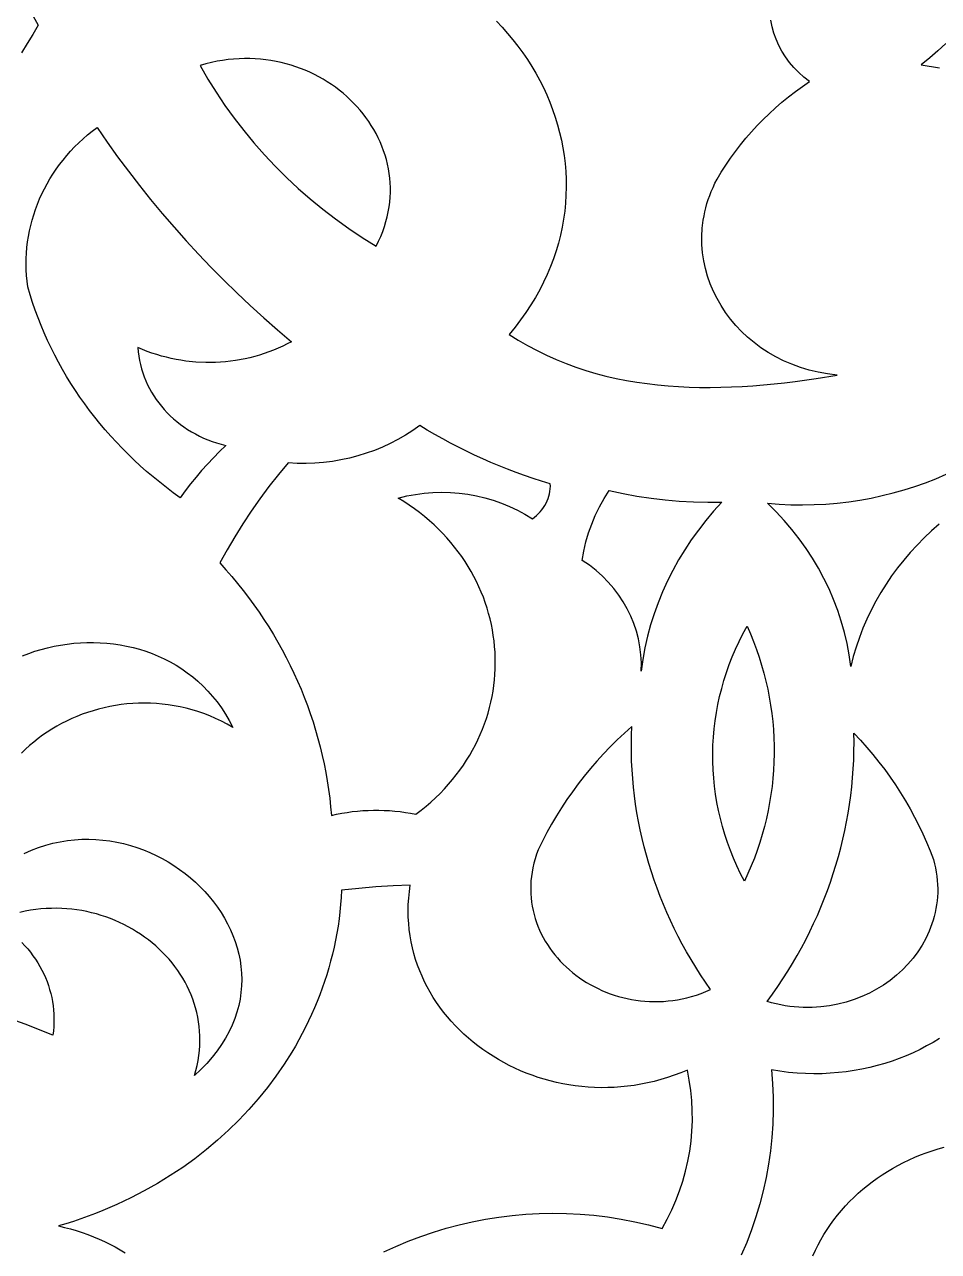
# Model space of a CAD drawing. Extents: x -3069 to -2029, y 258 to 1298.
# Drawn here: x -2140.3 to -2091.7, y 870.4 to 935.6 of the extents above; entities that cross this region are included whole.
import ezdxf

# ---------------------------------------------------------------- set-up
doc = ezdxf.new("R2010")
doc.units = 0
doc.layers.add('LAYER_1', color=18, linetype='CONTINUOUS')

msp = doc.modelspace()

# ---------------------------------------------------------------- linework, layer by layer
at = {"layer": 'LAYER_1'}
for points in [[(-2140.363, 936.975), (-2139.604, 935.587), (-2139.887, 935.094), (-2140.182, 934.606), (-2140.489, 934.124)], [(-2115.245, 935.796), (-2114.939, 935.476), (-2114.645, 935.148), (-2114.364, 934.812), (-2114.094, 934.469), (-2113.838, 934.119), (-2113.594, 933.762), (-2113.362, 933.398), (-2113.144, 933.028), (-2112.939, 932.653), (-2112.747, 932.272), (-2112.569, 931.886), (-2112.404, 931.495), (-2112.253, 931.1), (-2112.115, 930.7), (-2111.992, 930.297), (-2111.883, 929.89), (-2111.789, 929.48), (-2111.709, 929.067), (-2111.644, 928.652), (-2111.594, 928.234), (-2111.558, 927.815), (-2111.538, 927.394), (-2111.533, 926.972), (-2111.544, 926.549), (-2111.57, 926.125), (-2111.612, 925.701), (-2111.671, 925.277), (-2111.745, 924.854), (-2111.835, 924.432), (-2111.942, 924.01), (-2112.066, 923.59), (-2112.206, 923.172), (-2112.364, 922.756), (-2112.538, 922.342), (-2112.73, 921.931), (-2112.939, 921.522), (-2113.165, 921.118), (-2113.409, 920.717), (-2113.671, 920.32), (-2113.952, 919.927), (-2114.25, 919.539), (-2114.567, 919.156), (-2114.078, 918.847), (-2113.583, 918.559), (-2113.081, 918.292), (-2112.573, 918.044), (-2112.06, 917.815), (-2111.541, 917.605), (-2111.017, 917.414), (-2110.489, 917.24), (-2109.955, 917.083), (-2109.418, 916.942), (-2108.876, 916.818), (-2108.331, 916.709), (-2107.783, 916.616), (-2107.231, 916.537), (-2106.677, 916.472), (-2106.12, 916.42), (-2105.562, 916.381), (-2105.001, 916.355), (-2104.439, 916.34), (-2103.875, 916.337), (-2103.311, 916.345), (-2102.746, 916.363), (-2102.18, 916.391), (-2101.615, 916.428), (-2101.049, 916.474), (-2100.484, 916.527), (-2099.92, 916.589), (-2099.358, 916.658), (-2098.236, 916.815), (-2097.123, 916.994), (-2097.635, 917.055), (-2098.132, 917.144), (-2098.616, 917.259), (-2099.084, 917.4), (-2099.536, 917.565), (-2099.973, 917.753), (-2100.392, 917.963), (-2100.794, 918.194), (-2101.177, 918.445), (-2101.542, 918.716), (-2101.887, 919.004), (-2102.212, 919.31), (-2102.517, 919.631), (-2102.8, 919.967), (-2103.061, 920.318), (-2103.299, 920.681), (-2103.514, 921.056), (-2103.705, 921.441), (-2103.872, 921.837), (-2104.013, 922.241), (-2104.129, 922.653), (-2104.218, 923.072), (-2104.28, 923.496), (-2104.314, 923.924), (-2104.32, 924.357), (-2104.297, 924.792), (-2104.244, 925.228), (-2104.206, 925.446), (-2104.161, 925.665), (-2104.108, 925.883), (-2104.047, 926.101), (-2103.978, 926.318), (-2103.902, 926.535), (-2103.817, 926.752), (-2103.724, 926.967), (-2103.623, 927.182), (-2103.513, 927.396), (-2103.286, 927.777), (-2103.047, 928.151), (-2102.796, 928.518), (-2102.534, 928.879), (-2102.261, 929.232), (-2101.978, 929.578), (-2101.684, 929.916), (-2101.379, 930.247), (-2101.064, 930.569), (-2100.74, 930.883), (-2100.405, 931.189), (-2100.061, 931.486), (-2099.707, 931.775), (-2099.344, 932.054), (-2098.972, 932.324), (-2098.591, 932.585), (-2098.892, 932.817), (-2099.172, 933.065), (-2099.43, 933.329), (-2099.666, 933.607), (-2099.879, 933.898), (-2100.069, 934.201), (-2100.236, 934.514), (-2100.379, 934.836), (-2100.497, 935.166), (-2100.59, 935.503), (-2100.657, 935.846)], [(-2091.346, 934.618), (-2091.769, 934.224), (-2092.21, 933.844), (-2092.669, 933.476), (-2092.339, 933.429), (-2092.011, 933.374), (-2091.686, 933.311)], [(-2091.711, 909.071), (-2092.115, 908.714), (-2092.505, 908.344), (-2092.881, 907.963), (-2093.242, 907.569), (-2093.587, 907.163), (-2093.917, 906.746), (-2094.231, 906.318), (-2094.529, 905.88), (-2094.81, 905.431), (-2095.073, 904.972), (-2095.319, 904.504), (-2095.548, 904.027), (-2095.757, 903.541), (-2095.949, 903.046), (-2096.121, 902.543), (-2096.273, 902.033), (-2096.406, 901.514), (-2096.491, 902.122), (-2096.603, 902.724), (-2096.742, 903.32), (-2096.908, 903.909), (-2097.1, 904.49), (-2097.317, 905.063), (-2097.56, 905.626), (-2097.828, 906.181), (-2098.121, 906.724), (-2098.438, 907.257), (-2098.779, 907.778), (-2099.143, 908.286), (-2099.531, 908.781), (-2099.942, 909.262), (-2100.375, 909.728), (-2100.83, 910.18), (-2100.206, 910.131), (-2099.584, 910.103), (-2098.964, 910.095), (-2098.346, 910.107), (-2097.732, 910.139), (-2097.122, 910.19), (-2096.516, 910.261), (-2095.915, 910.35), (-2095.319, 910.458), (-2094.729, 910.585), (-2094.145, 910.73), (-2093.568, 910.893), (-2092.998, 911.074), (-2092.436, 911.272), (-2091.882, 911.488), (-2091.336, 911.72)], [(-2140.426, 902.079), (-2140.101, 902.204), (-2139.771, 902.316), (-2139.436, 902.417), (-2139.097, 902.506), (-2138.754, 902.582), (-2138.408, 902.647), (-2138.06, 902.699), (-2137.71, 902.739), (-2137.359, 902.766), (-2137.006, 902.78), (-2136.653, 902.782), (-2136.301, 902.77), (-2135.949, 902.746), (-2135.598, 902.708), (-2135.249, 902.657), (-2134.902, 902.592), (-2134.558, 902.514), (-2134.217, 902.422), (-2133.88, 902.317), (-2133.548, 902.197), (-2133.22, 902.063), (-2132.898, 901.915), (-2132.581, 901.752), (-2132.272, 901.575), (-2131.969, 901.384), (-2131.673, 901.177), (-2131.386, 900.956), (-2131.107, 900.72), (-2130.838, 900.468), (-2130.578, 900.201), (-2130.328, 899.919), (-2130.089, 899.622), (-2129.861, 899.308), (-2129.645, 898.979), (-2129.441, 898.634), (-2129.249, 898.273), (-2129.554, 898.444), (-2129.86, 898.603), (-2130.169, 898.748), (-2130.48, 898.881), (-2130.792, 899.002), (-2131.106, 899.111), (-2131.42, 899.207), (-2131.736, 899.292), (-2132.052, 899.364), (-2132.369, 899.426), (-2132.685, 899.475), (-2133.002, 899.514), (-2133.317, 899.542), (-2133.632, 899.558), (-2133.947, 899.564), (-2134.259, 899.559), (-2134.57, 899.544), (-2134.88, 899.519), (-2135.187, 899.483), (-2135.492, 899.438), (-2135.795, 899.383), (-2136.094, 899.318), (-2136.39, 899.244), (-2136.683, 899.16), (-2136.972, 899.068), (-2137.258, 898.966), (-2137.539, 898.856), (-2137.815, 898.737), (-2138.087, 898.609), (-2138.354, 898.474), (-2138.616, 898.33), (-2138.872, 898.178), (-2139.122, 898.018), (-2139.366, 897.851), (-2139.604, 897.677), (-2139.835, 897.494), (-2140.059, 897.305), (-2140.277, 897.109), (-2140.486, 896.906)], [(-2140.341, 891.576), (-2139.962, 891.743), (-2139.581, 891.888), (-2139.199, 892.011), (-2138.816, 892.114), (-2138.433, 892.196), (-2138.05, 892.258), (-2137.668, 892.301), (-2137.287, 892.325), (-2136.908, 892.33), (-2136.531, 892.317), (-2136.158, 892.287), (-2135.787, 892.24), (-2135.421, 892.176), (-2135.058, 892.096), (-2134.701, 892), (-2134.349, 891.889), (-2134.003, 891.763), (-2133.664, 891.623), (-2133.331, 891.47), (-2133.006, 891.303), (-2132.689, 891.123), (-2132.381, 890.931), (-2132.081, 890.726), (-2131.791, 890.511), (-2131.511, 890.284), (-2131.242, 890.048), (-2130.984, 889.801), (-2130.737, 889.544), (-2130.503, 889.279), (-2130.281, 889.005), (-2130.072, 888.722), (-2129.877, 888.433), (-2129.696, 888.136), (-2129.53, 887.832), (-2129.379, 887.522), (-2129.244, 887.206), (-2129.125, 886.886), (-2129.023, 886.56), (-2128.938, 886.23), (-2128.871, 885.896), (-2128.822, 885.559), (-2128.792, 885.219), (-2128.781, 884.876), (-2128.79, 884.532), (-2128.82, 884.185), (-2128.87, 883.838), (-2128.942, 883.491), (-2129.036, 883.143), (-2129.152, 882.796), (-2129.291, 882.45), (-2129.454, 882.105), (-2129.64, 881.761), (-2129.851, 881.42), (-2130.087, 881.082), (-2130.349, 880.747), (-2130.636, 880.416), (-2130.95, 880.089), (-2131.292, 879.767), (-2131.216, 880.036), (-2131.151, 880.304), (-2131.099, 880.571), (-2131.058, 880.836), (-2131.028, 881.099), (-2131.009, 881.36), (-2131.001, 881.62), (-2131.004, 881.877), (-2131.017, 882.131), (-2131.04, 882.383), (-2131.074, 882.633), (-2131.117, 882.88), (-2131.17, 883.123), (-2131.232, 883.364), (-2131.304, 883.601), (-2131.384, 883.835), (-2131.474, 884.065), (-2131.572, 884.291), (-2131.679, 884.514), (-2131.793, 884.732), (-2131.916, 884.946), (-2132.047, 885.156), (-2132.185, 885.362), (-2132.331, 885.562), (-2132.484, 885.758), (-2132.644, 885.949), (-2132.811, 886.135), (-2132.984, 886.315), (-2133.164, 886.49), (-2133.35, 886.659), (-2133.543, 886.823), (-2133.741, 886.981), (-2133.945, 887.132), (-2134.154, 887.278), (-2134.368, 887.417), (-2134.588, 887.549), (-2134.812, 887.675), (-2135.041, 887.794), (-2135.274, 887.906), (-2135.512, 888.011), (-2135.754, 888.109), (-2135.999, 888.199), (-2136.248, 888.281), (-2136.501, 888.356), (-2136.757, 888.423), (-2137.016, 888.482), (-2137.278, 888.533), (-2137.542, 888.575), (-2137.809, 888.608), (-2138.078, 888.634), (-2138.349, 888.65), (-2138.622, 888.657), (-2138.897, 888.655), (-2139.173, 888.644), (-2139.45, 888.623), (-2139.729, 888.593), (-2140.008, 888.553), (-2140.288, 888.503), (-2140.568, 888.443)], [(-2121.223, 870.397), (-2120.582, 870.695), (-2119.929, 870.97), (-2119.266, 871.222), (-2118.594, 871.451), (-2117.913, 871.658), (-2117.224, 871.841), (-2116.527, 872.001), (-2115.825, 872.137), (-2115.116, 872.249), (-2114.402, 872.336), (-2113.684, 872.4), (-2112.963, 872.439), (-2112.239, 872.453), (-2111.513, 872.442), (-2110.786, 872.406), (-2110.058, 872.344), (-2109.33, 872.257), (-2108.604, 872.144), (-2107.879, 872.005), (-2107.157, 871.839), (-2106.438, 871.647), (-2106.17, 872.136), (-2105.925, 872.632), (-2105.704, 873.137), (-2105.508, 873.648), (-2105.336, 874.166), (-2105.189, 874.689), (-2105.066, 875.217), (-2104.968, 875.749), (-2104.895, 876.285), (-2104.847, 876.822), (-2104.824, 877.362), (-2104.827, 877.903), (-2104.855, 878.444), (-2104.908, 878.985), (-2104.987, 879.524), (-2105.092, 880.062), (-2105.442, 879.917), (-2105.794, 879.784), (-2106.147, 879.664), (-2106.5, 879.557), (-2106.854, 879.462), (-2107.208, 879.379), (-2107.562, 879.308), (-2107.916, 879.249), (-2108.269, 879.201), (-2108.621, 879.165), (-2108.973, 879.141), (-2109.323, 879.128), (-2109.672, 879.126), (-2110.019, 879.134), (-2110.364, 879.154), (-2110.707, 879.184), (-2111.047, 879.224), (-2111.384, 879.275), (-2111.719, 879.336), (-2112.051, 879.406), (-2112.379, 879.487), (-2112.703, 879.577), (-2113.024, 879.676), (-2113.34, 879.785), (-2113.652, 879.903), (-2113.959, 880.03), (-2114.262, 880.165), (-2114.559, 880.31), (-2114.851, 880.462), (-2115.138, 880.623), (-2115.418, 880.793), (-2115.693, 880.97), (-2115.961, 881.155), (-2116.223, 881.347), (-2116.477, 881.548), (-2116.725, 881.755), (-2116.966, 881.97), (-2117.199, 882.192), (-2117.424, 882.42), (-2117.641, 882.656), (-2117.85, 882.897), (-2118.05, 883.146), (-2118.242, 883.4), (-2118.425, 883.661), (-2118.598, 883.927), (-2118.762, 884.199), (-2118.917, 884.477), (-2119.061, 884.76), (-2119.195, 885.048), (-2119.319, 885.342), (-2119.432, 885.64), (-2119.535, 885.943), (-2119.626, 886.251), (-2119.705, 886.563), (-2119.773, 886.88), (-2119.829, 887.2), (-2119.874, 887.525), (-2119.905, 887.853), (-2119.924, 888.185), (-2119.931, 888.52), (-2119.924, 888.859), (-2119.904, 889.201), (-2119.87, 889.546), (-2119.822, 889.894), (-2120.736, 889.85), (-2121.648, 889.791), (-2122.559, 889.716), (-2123.468, 889.625), (-2123.491, 889.24), (-2123.521, 888.856), (-2123.56, 888.474), (-2123.607, 888.094), (-2123.661, 887.716), (-2123.724, 887.34), (-2123.794, 886.966), (-2123.872, 886.595), (-2123.958, 886.225), (-2124.052, 885.858), (-2124.153, 885.493), (-2124.261, 885.131), (-2124.377, 884.772), (-2124.501, 884.415), (-2124.631, 884.061), (-2124.769, 883.71), (-2124.914, 883.361), (-2125.066, 883.016), (-2125.225, 882.673), (-2125.391, 882.334), (-2125.564, 881.998), (-2125.744, 881.666), (-2125.93, 881.337), (-2126.123, 881.011), (-2126.529, 880.371), (-2126.961, 879.745), (-2127.418, 879.135), (-2127.9, 878.541), (-2128.406, 877.964), (-2128.936, 877.405), (-2129.488, 876.863), (-2130.064, 876.341), (-2130.661, 875.838), (-2131.28, 875.355), (-2131.919, 874.893), (-2132.579, 874.453), (-2133.259, 874.034), (-2133.958, 873.639), (-2134.676, 873.266), (-2135.412, 872.918), (-2136.165, 872.594), (-2136.548, 872.442), (-2136.936, 872.296), (-2137.327, 872.156), (-2137.723, 872.024), (-2138.123, 871.897), (-2138.526, 871.778), (-2138.204, 871.706), (-2137.887, 871.624), (-2137.574, 871.534), (-2137.265, 871.434), (-2136.96, 871.327), (-2136.661, 871.21), (-2136.366, 871.086), (-2136.077, 870.953), (-2135.793, 870.812), (-2135.514, 870.663), (-2135.241, 870.507), (-2134.974, 870.343)], [(-2140.465, 886.838), (-2140.307, 886.671), (-2140.156, 886.498), (-2140.013, 886.321), (-2139.876, 886.14), (-2139.747, 885.955), (-2139.625, 885.766), (-2139.511, 885.573), (-2139.404, 885.377), (-2139.305, 885.177), (-2139.215, 884.974), (-2139.131, 884.768), (-2139.057, 884.56), (-2138.99, 884.349), (-2138.931, 884.135), (-2138.881, 883.92), (-2138.839, 883.702), (-2138.806, 883.483), (-2138.781, 883.262), (-2138.766, 883.04), (-2138.759, 882.817), (-2138.761, 882.593), (-2138.772, 882.368), (-2138.792, 882.142), (-2138.822, 881.916), (-2139.309, 882.119), (-2139.8, 882.313), (-2140.295, 882.497), (-2140.794, 882.673)], [(-2091.687, 881.74), (-2092.025, 881.536), (-2092.37, 881.342), (-2092.724, 881.159), (-2093.085, 880.987), (-2093.454, 880.826), (-2093.83, 880.677), (-2094.212, 880.539), (-2094.602, 880.413), (-2094.997, 880.299), (-2095.399, 880.198), (-2095.808, 880.11), (-2096.221, 880.035), (-2096.641, 879.973), (-2097.065, 879.925), (-2097.495, 879.891), (-2097.93, 879.871), (-2098.369, 879.866), (-2098.813, 879.876), (-2099.26, 879.9), (-2099.712, 879.941), (-2100.167, 879.996), (-2100.626, 880.068), (-2100.565, 879.349), (-2100.531, 878.629), (-2100.525, 877.91), (-2100.546, 877.193), (-2100.594, 876.477), (-2100.669, 875.764), (-2100.77, 875.054), (-2100.899, 874.348), (-2101.054, 873.647), (-2101.235, 872.95), (-2101.443, 872.259), (-2101.677, 871.574), (-2101.937, 870.897), (-2102.223, 870.227)], [(-2098.413, 870.197), (-2098.282, 870.486), (-2098.142, 870.77), (-2097.993, 871.049), (-2097.833, 871.323), (-2097.665, 871.591), (-2097.487, 871.853), (-2097.301, 872.109), (-2097.106, 872.359), (-2096.902, 872.604), (-2096.691, 872.841), (-2096.472, 873.073), (-2096.245, 873.298), (-2096.01, 873.516), (-2095.769, 873.727), (-2095.52, 873.931), (-2095.265, 874.128), (-2095.003, 874.318), (-2094.735, 874.5), (-2094.46, 874.674), (-2094.18, 874.841), (-2093.895, 875), (-2093.604, 875.15), (-2093.307, 875.293), (-2093.006, 875.427), (-2092.701, 875.553), (-2092.39, 875.67), (-2092.076, 875.778), (-2091.758, 875.877), (-2091.435, 875.967)]]:
    msp.add_lwpolyline(points, dxfattribs=at)
for points in [[(-2130.988, 933.447), (-2130.573, 932.725), (-2130.133, 932.017), (-2129.669, 931.323), (-2129.181, 930.645), (-2128.669, 929.982), (-2128.135, 929.335), (-2127.578, 928.704), (-2126.999, 928.09), (-2126.399, 927.494), (-2125.777, 926.915), (-2125.135, 926.354), (-2124.473, 925.813), (-2123.792, 925.29), (-2123.091, 924.787), (-2122.371, 924.305), (-2121.633, 923.843), (-2121.505, 924.103), (-2121.389, 924.364), (-2121.285, 924.625), (-2121.194, 924.886), (-2121.115, 925.147), (-2121.047, 925.408), (-2120.991, 925.668), (-2120.947, 925.927), (-2120.914, 926.186), (-2120.892, 926.443), (-2120.88, 926.699), (-2120.88, 926.954), (-2120.89, 927.207), (-2120.91, 927.458), (-2120.941, 927.708), (-2120.981, 927.955), (-2121.031, 928.199), (-2121.091, 928.441), (-2121.16, 928.68), (-2121.239, 928.916), (-2121.326, 929.149), (-2121.423, 929.379), (-2121.528, 929.605), (-2121.641, 929.827), (-2121.763, 930.045), (-2121.892, 930.26), (-2122.03, 930.469), (-2122.176, 930.675), (-2122.329, 930.875), (-2122.489, 931.071), (-2122.656, 931.262), (-2122.831, 931.447), (-2123.012, 931.627), (-2123.2, 931.801), (-2123.394, 931.969), (-2123.595, 932.132), (-2123.801, 932.288), (-2124.014, 932.437), (-2124.232, 932.58), (-2124.456, 932.717), (-2124.685, 932.846), (-2124.919, 932.968), (-2125.158, 933.082), (-2125.401, 933.19), (-2125.65, 933.289), (-2125.903, 933.38), (-2126.159, 933.463), (-2126.42, 933.538), (-2126.685, 933.605), (-2126.953, 933.662), (-2127.225, 933.711), (-2127.5, 933.75), (-2127.778, 933.781), (-2128.059, 933.802), (-2128.343, 933.813), (-2128.63, 933.814), (-2128.918, 933.805), (-2129.209, 933.786), (-2129.502, 933.757), (-2129.796, 933.717), (-2130.092, 933.666), (-2130.39, 933.604), (-2130.688, 933.531)], [(-2136.472, 930.156), (-2135.931, 929.37), (-2135.376, 928.593), (-2134.805, 927.825), (-2134.22, 927.066), (-2133.621, 926.318), (-2133.008, 925.579), (-2132.38, 924.85), (-2131.739, 924.131), (-2131.084, 923.423), (-2130.415, 922.725), (-2129.733, 922.038), (-2129.037, 921.362), (-2128.329, 920.696), (-2127.607, 920.042), (-2126.873, 919.399), (-2126.126, 918.767), (-2126.361, 918.644), (-2126.599, 918.527), (-2126.84, 918.418), (-2127.084, 918.316), (-2127.331, 918.221), (-2127.58, 918.134), (-2127.832, 918.054), (-2128.085, 917.981), (-2128.341, 917.916), (-2128.598, 917.858), (-2129.117, 917.764), (-2129.64, 917.7), (-2130.166, 917.665), (-2130.694, 917.66), (-2131.221, 917.685), (-2131.747, 917.739), (-2132.009, 917.777), (-2132.269, 917.823), (-2132.529, 917.876), (-2132.787, 917.937), (-2133.043, 918.005), (-2133.298, 918.081), (-2133.55, 918.164), (-2133.801, 918.254), (-2134.049, 918.352), (-2134.294, 918.458), (-2134.276, 918.227), (-2134.248, 917.998), (-2134.21, 917.772), (-2134.163, 917.549), (-2134.106, 917.328), (-2134.039, 917.111), (-2133.964, 916.897), (-2133.879, 916.687), (-2133.785, 916.481), (-2133.683, 916.278), (-2133.573, 916.08), (-2133.454, 915.886), (-2133.327, 915.697), (-2133.192, 915.513), (-2133.05, 915.333), (-2132.9, 915.159), (-2132.742, 914.991), (-2132.578, 914.828), (-2132.406, 914.671), (-2132.228, 914.519), (-2132.043, 914.375), (-2131.852, 914.236), (-2131.654, 914.105), (-2131.451, 913.98), (-2131.241, 913.862), (-2131.026, 913.752), (-2130.806, 913.649), (-2130.58, 913.553), (-2130.349, 913.466), (-2130.113, 913.387), (-2129.872, 913.316), (-2129.627, 913.253), (-2129.961, 912.93), (-2130.286, 912.599), (-2130.603, 912.261), (-2130.911, 911.916), (-2131.209, 911.565), (-2131.498, 911.208), (-2131.778, 910.844), (-2132.048, 910.474), (-2132.419, 910.741), (-2132.783, 911.014), (-2133.141, 911.294), (-2133.491, 911.58), (-2133.834, 911.872), (-2134.171, 912.171), (-2134.5, 912.475), (-2134.822, 912.785), (-2135.136, 913.101), (-2135.443, 913.422), (-2135.743, 913.749), (-2136.035, 914.081), (-2136.319, 914.419), (-2136.595, 914.761), (-2136.864, 915.109), (-2137.124, 915.461), (-2137.377, 915.819), (-2137.622, 916.181), (-2137.858, 916.547), (-2138.086, 916.918), (-2138.306, 917.294), (-2138.517, 917.673), (-2138.72, 918.057), (-2138.914, 918.445), (-2139.1, 918.836), (-2139.276, 919.232), (-2139.444, 919.631), (-2139.603, 920.033), (-2139.753, 920.439), (-2139.894, 920.848), (-2140.026, 921.261), (-2140.148, 921.677), (-2140.187, 921.978), (-2140.216, 922.279), (-2140.233, 922.58), (-2140.24, 922.88), (-2140.237, 923.179), (-2140.223, 923.477), (-2140.198, 923.774), (-2140.163, 924.069), (-2140.118, 924.362), (-2140.063, 924.654), (-2139.998, 924.943), (-2139.923, 925.231), (-2139.838, 925.515), (-2139.743, 925.797), (-2139.638, 926.076), (-2139.524, 926.351), (-2139.401, 926.624), (-2139.268, 926.892), (-2139.126, 927.157), (-2138.974, 927.418), (-2138.814, 927.674), (-2138.644, 927.926), (-2138.466, 928.174), (-2138.279, 928.416), (-2138.082, 928.654), (-2137.878, 928.886), (-2137.664, 929.113), (-2137.443, 929.334), (-2137.212, 929.549), (-2136.974, 929.758), (-2136.727, 929.96)], [(-2126.308, 912.325), (-2126.831, 911.701), (-2127.334, 911.065), (-2127.818, 910.416), (-2128.283, 909.756), (-2128.727, 909.085), (-2129.151, 908.403), (-2129.555, 907.71), (-2129.938, 907.008), (-2129.616, 906.649), (-2129.302, 906.286), (-2128.997, 905.917), (-2128.7, 905.544), (-2128.411, 905.166), (-2128.131, 904.783), (-2127.86, 904.396), (-2127.597, 904.004), (-2127.343, 903.608), (-2127.097, 903.208), (-2126.861, 902.803), (-2126.633, 902.395), (-2126.414, 901.983), (-2126.204, 901.567), (-2126.003, 901.148), (-2125.811, 900.725), (-2125.628, 900.299), (-2125.455, 899.87), (-2125.29, 899.437), (-2125.135, 899.002), (-2124.989, 898.564), (-2124.853, 898.123), (-2124.726, 897.679), (-2124.608, 897.233), (-2124.5, 896.785), (-2124.402, 896.335), (-2124.313, 895.882), (-2124.234, 895.428), (-2124.164, 894.971), (-2124.105, 894.513), (-2124.055, 894.053), (-2124.015, 893.592), (-2123.739, 893.654), (-2123.461, 893.709), (-2123.182, 893.755), (-2122.902, 893.794), (-2122.62, 893.825), (-2122.338, 893.849), (-2122.056, 893.864), (-2121.773, 893.872), (-2121.49, 893.872), (-2121.207, 893.864), (-2120.925, 893.849), (-2120.643, 893.825), (-2120.361, 893.794), (-2120.081, 893.755), (-2119.801, 893.708), (-2119.523, 893.654), (-2119.246, 893.866), (-2118.979, 894.083), (-2118.721, 894.306), (-2118.472, 894.534), (-2118.233, 894.767), (-2118.004, 895.006), (-2117.784, 895.249), (-2117.573, 895.496), (-2117.372, 895.748), (-2117.18, 896.004), (-2116.997, 896.264), (-2116.824, 896.527), (-2116.66, 896.794), (-2116.506, 897.064), (-2116.361, 897.338), (-2116.225, 897.614), (-2116.099, 897.894), (-2115.982, 898.175), (-2115.874, 898.459), (-2115.775, 898.745), (-2115.686, 899.034), (-2115.606, 899.323), (-2115.536, 899.615), (-2115.474, 899.908), (-2115.422, 900.201), (-2115.379, 900.496), (-2115.345, 900.792), (-2115.32, 901.088), (-2115.305, 901.385), (-2115.299, 901.681), (-2115.302, 901.978), (-2115.314, 902.275), (-2115.335, 902.571), (-2115.365, 902.866), (-2115.405, 903.161), (-2115.454, 903.454), (-2115.511, 903.747), (-2115.578, 904.038), (-2115.654, 904.327), (-2115.739, 904.614), (-2115.833, 904.9), (-2115.936, 905.183), (-2116.048, 905.464), (-2116.169, 905.743), (-2116.299, 906.018), (-2116.438, 906.291), (-2116.586, 906.56), (-2116.743, 906.826), (-2116.909, 907.088), (-2117.084, 907.347), (-2117.268, 907.602), (-2117.461, 907.852), (-2117.663, 908.098), (-2117.874, 908.34), (-2118.093, 908.576), (-2118.322, 908.808), (-2118.559, 909.035), (-2118.805, 909.256), (-2119.06, 909.472), (-2119.324, 909.682), (-2119.597, 909.886), (-2119.878, 910.084), (-2120.169, 910.275), (-2120.468, 910.46), (-2120.009, 910.569), (-2119.546, 910.654), (-2119.08, 910.714), (-2118.614, 910.75), (-2118.148, 910.762), (-2117.682, 910.75), (-2117.219, 910.715), (-2116.759, 910.656), (-2116.303, 910.574), (-2115.853, 910.468), (-2115.409, 910.34), (-2114.973, 910.189), (-2114.546, 910.015), (-2114.129, 909.819), (-2113.723, 909.6), (-2113.328, 909.36), (-2113.213, 909.445), (-2113.105, 909.536), (-2113.003, 909.633), (-2112.908, 909.734), (-2112.821, 909.84), (-2112.74, 909.95), (-2112.667, 910.064), (-2112.602, 910.182), (-2112.545, 910.303), (-2112.495, 910.427), (-2112.454, 910.554), (-2112.421, 910.683), (-2112.396, 910.814), (-2112.381, 910.947), (-2112.373, 911.081), (-2112.375, 911.216), (-2112.836, 911.357), (-2113.293, 911.504), (-2113.747, 911.659), (-2114.198, 911.821), (-2114.646, 911.99), (-2115.09, 912.167), (-2115.53, 912.35), (-2115.967, 912.541), (-2116.4, 912.738), (-2116.83, 912.942), (-2117.255, 913.154), (-2117.676, 913.372), (-2118.093, 913.596), (-2118.506, 913.828), (-2118.915, 914.066), (-2119.319, 914.311), (-2119.692, 914.046), (-2120.077, 913.798), (-2120.474, 913.569), (-2120.882, 913.357), (-2121.299, 913.165), (-2121.725, 912.99), (-2122.159, 912.835), (-2122.601, 912.699), (-2123.049, 912.582), (-2123.503, 912.485), (-2123.962, 912.408), (-2124.426, 912.35), (-2124.893, 912.313), (-2125.363, 912.296), (-2125.835, 912.3)], [(-2109.244, 910.86), (-2108.508, 910.698), (-2107.768, 910.56), (-2107.022, 910.446), (-2106.273, 910.357), (-2105.521, 910.291), (-2104.767, 910.25), (-2104.011, 910.234), (-2103.254, 910.242), (-2103.693, 909.761), (-2104.11, 909.267), (-2104.506, 908.76), (-2104.88, 908.24), (-2105.232, 907.709), (-2105.561, 907.167), (-2105.867, 906.614), (-2106.15, 906.051), (-2106.409, 905.479), (-2106.644, 904.898), (-2106.856, 904.31), (-2107.043, 903.714), (-2107.206, 903.111), (-2107.343, 902.502), (-2107.455, 901.887), (-2107.542, 901.267), (-2107.535, 901.7), (-2107.558, 902.129), (-2107.61, 902.553), (-2107.691, 902.972), (-2107.8, 903.384), (-2107.936, 903.788), (-2108.099, 904.183), (-2108.288, 904.568), (-2108.502, 904.941), (-2108.742, 905.303), (-2109.006, 905.65), (-2109.294, 905.983), (-2109.606, 906.3), (-2109.94, 906.601), (-2110.296, 906.883), (-2110.674, 907.147), (-2110.592, 907.638), (-2110.481, 908.123), (-2110.343, 908.602), (-2110.177, 909.073), (-2109.984, 909.535), (-2109.764, 909.988), (-2109.517, 910.43)], [(-2101.92, 903.65), (-2101.741, 903.24), (-2101.574, 902.828), (-2101.419, 902.413), (-2101.275, 901.996), (-2101.144, 901.576), (-2101.024, 901.154), (-2100.916, 900.73), (-2100.82, 900.304), (-2100.736, 899.877), (-2100.664, 899.448), (-2100.603, 899.018), (-2100.554, 898.588), (-2100.517, 898.156), (-2100.492, 897.724), (-2100.479, 897.292), (-2100.477, 896.86), (-2100.487, 896.428), (-2100.509, 895.996), (-2100.543, 895.564), (-2100.589, 895.134), (-2100.646, 894.704), (-2100.716, 894.275), (-2100.797, 893.848), (-2100.889, 893.422), (-2100.994, 892.998), (-2101.11, 892.576), (-2101.238, 892.156), (-2101.378, 891.738), (-2101.53, 891.323), (-2101.693, 890.911), (-2101.869, 890.501), (-2102.056, 890.095), (-2102.264, 890.499), (-2102.458, 890.907), (-2102.639, 891.319), (-2102.806, 891.734), (-2102.959, 892.153), (-2103.099, 892.574), (-2103.225, 892.998), (-2103.337, 893.424), (-2103.435, 893.853), (-2103.52, 894.283), (-2103.591, 894.715), (-2103.648, 895.148), (-2103.691, 895.582), (-2103.721, 896.016), (-2103.737, 896.452), (-2103.74, 896.887), (-2103.729, 897.322), (-2103.704, 897.757), (-2103.665, 898.191), (-2103.613, 898.624), (-2103.547, 899.056), (-2103.467, 899.487), (-2103.374, 899.915), (-2103.267, 900.342), (-2103.147, 900.767), (-2103.012, 901.188), (-2102.864, 901.607), (-2102.703, 902.023), (-2102.527, 902.436), (-2102.338, 902.844), (-2102.136, 903.249)], [(-2108.046, 898.327), (-2108.438, 897.973), (-2108.82, 897.61), (-2109.192, 897.24), (-2109.553, 896.861), (-2109.904, 896.475), (-2110.243, 896.081), (-2110.572, 895.68), (-2110.89, 895.271), (-2111.196, 894.856), (-2111.491, 894.433), (-2111.775, 894.004), (-2112.047, 893.569), (-2112.307, 893.127), (-2112.555, 892.679), (-2112.791, 892.225), (-2113.015, 891.766), (-2113.104, 891.528), (-2113.181, 891.29), (-2113.247, 891.053), (-2113.302, 890.817), (-2113.346, 890.582), (-2113.38, 890.349), (-2113.404, 890.117), (-2113.417, 889.887), (-2113.42, 889.658), (-2113.414, 889.431), (-2113.398, 889.207), (-2113.373, 888.985), (-2113.338, 888.765), (-2113.295, 888.547), (-2113.243, 888.333), (-2113.182, 888.121), (-2113.112, 887.912), (-2113.035, 887.706), (-2112.949, 887.504), (-2112.856, 887.305), (-2112.755, 887.11), (-2112.646, 886.918), (-2112.53, 886.731), (-2112.407, 886.547), (-2112.277, 886.368), (-2112.141, 886.194), (-2111.997, 886.023), (-2111.848, 885.858), (-2111.692, 885.697), (-2111.531, 885.542), (-2111.364, 885.391), (-2111.191, 885.246), (-2111.012, 885.106), (-2110.829, 884.972), (-2110.64, 884.844), (-2110.447, 884.722), (-2110.249, 884.606), (-2110.047, 884.496), (-2109.841, 884.392), (-2109.63, 884.295), (-2109.416, 884.205), (-2109.197, 884.122), (-2108.976, 884.045), (-2108.751, 883.976), (-2108.523, 883.915), (-2108.292, 883.86), (-2108.059, 883.814), (-2107.823, 883.775), (-2107.584, 883.744), (-2107.344, 883.721), (-2107.101, 883.707), (-2106.857, 883.701), (-2106.611, 883.703), (-2106.364, 883.714), (-2106.116, 883.734), (-2105.866, 883.764), (-2105.616, 883.802), (-2105.365, 883.85), (-2105.114, 883.907), (-2104.863, 883.974), (-2104.611, 884.05), (-2104.36, 884.137), (-2104.109, 884.234), (-2103.859, 884.341), (-2104.131, 884.732), (-2104.394, 885.128), (-2104.649, 885.529), (-2104.895, 885.932), (-2105.132, 886.34), (-2105.36, 886.752), (-2105.579, 887.166), (-2105.789, 887.585), (-2105.99, 888.006), (-2106.182, 888.431), (-2106.365, 888.859), (-2106.539, 889.29), (-2106.704, 889.723), (-2106.86, 890.159), (-2107.006, 890.598), (-2107.143, 891.039), (-2107.271, 891.482), (-2107.389, 891.928), (-2107.498, 892.376), (-2107.598, 892.825), (-2107.688, 893.277), (-2107.769, 893.73), (-2107.84, 894.185), (-2107.901, 894.641), (-2107.954, 895.098), (-2107.996, 895.557), (-2108.029, 896.016), (-2108.052, 896.477), (-2108.065, 896.939), (-2108.068, 897.401), (-2108.062, 897.864)], [(-2096.235, 897.957), (-2095.887, 897.587), (-2095.549, 897.209), (-2095.223, 896.823), (-2094.907, 896.431), (-2094.602, 896.032), (-2094.308, 895.627), (-2094.025, 895.215), (-2093.754, 894.797), (-2093.494, 894.373), (-2093.246, 893.943), (-2093.01, 893.508), (-2092.785, 893.067), (-2092.572, 892.621), (-2092.372, 892.17), (-2092.184, 891.714), (-2092.007, 891.254), (-2091.949, 891.029), (-2091.899, 890.805), (-2091.858, 890.582), (-2091.826, 890.36), (-2091.803, 890.139), (-2091.789, 889.92), (-2091.783, 889.702), (-2091.785, 889.486), (-2091.796, 889.271), (-2091.814, 889.059), (-2091.841, 888.848), (-2091.875, 888.64), (-2091.917, 888.433), (-2091.967, 888.229), (-2092.024, 888.028), (-2092.088, 887.829), (-2092.237, 887.44), (-2092.413, 887.062), (-2092.615, 886.697), (-2092.842, 886.346), (-2093.093, 886.01), (-2093.366, 885.689), (-2093.661, 885.385), (-2093.976, 885.099), (-2094.31, 884.831), (-2094.663, 884.583), (-2095.032, 884.355), (-2095.417, 884.149), (-2095.817, 883.965), (-2096.23, 883.805), (-2096.656, 883.669), (-2097.093, 883.558), (-2097.54, 883.474), (-2097.996, 883.417), (-2098.459, 883.388), (-2098.93, 883.389), (-2099.167, 883.4), (-2099.406, 883.42), (-2099.646, 883.447), (-2099.887, 883.482), (-2100.128, 883.525), (-2100.371, 883.576), (-2100.613, 883.635), (-2100.857, 883.703), (-2100.568, 884.099), (-2100.289, 884.5), (-2100.019, 884.905), (-2099.757, 885.314), (-2099.505, 885.728), (-2099.261, 886.145), (-2099.027, 886.566), (-2098.802, 886.99), (-2098.585, 887.419), (-2098.379, 887.85), (-2098.181, 888.285), (-2097.992, 888.723), (-2097.813, 889.164), (-2097.644, 889.608), (-2097.483, 890.055), (-2097.332, 890.505), (-2097.191, 890.957), (-2097.059, 891.411), (-2096.937, 891.868), (-2096.824, 892.327), (-2096.721, 892.788), (-2096.627, 893.251), (-2096.544, 893.715), (-2096.47, 894.182), (-2096.406, 894.65), (-2096.351, 895.119), (-2096.307, 895.59), (-2096.273, 896.061), (-2096.248, 896.534), (-2096.234, 897.008), (-2096.229, 897.482)]]:
    msp.add_lwpolyline(points, close=True, dxfattribs=at)

doc.saveas('drawing.dxf')
